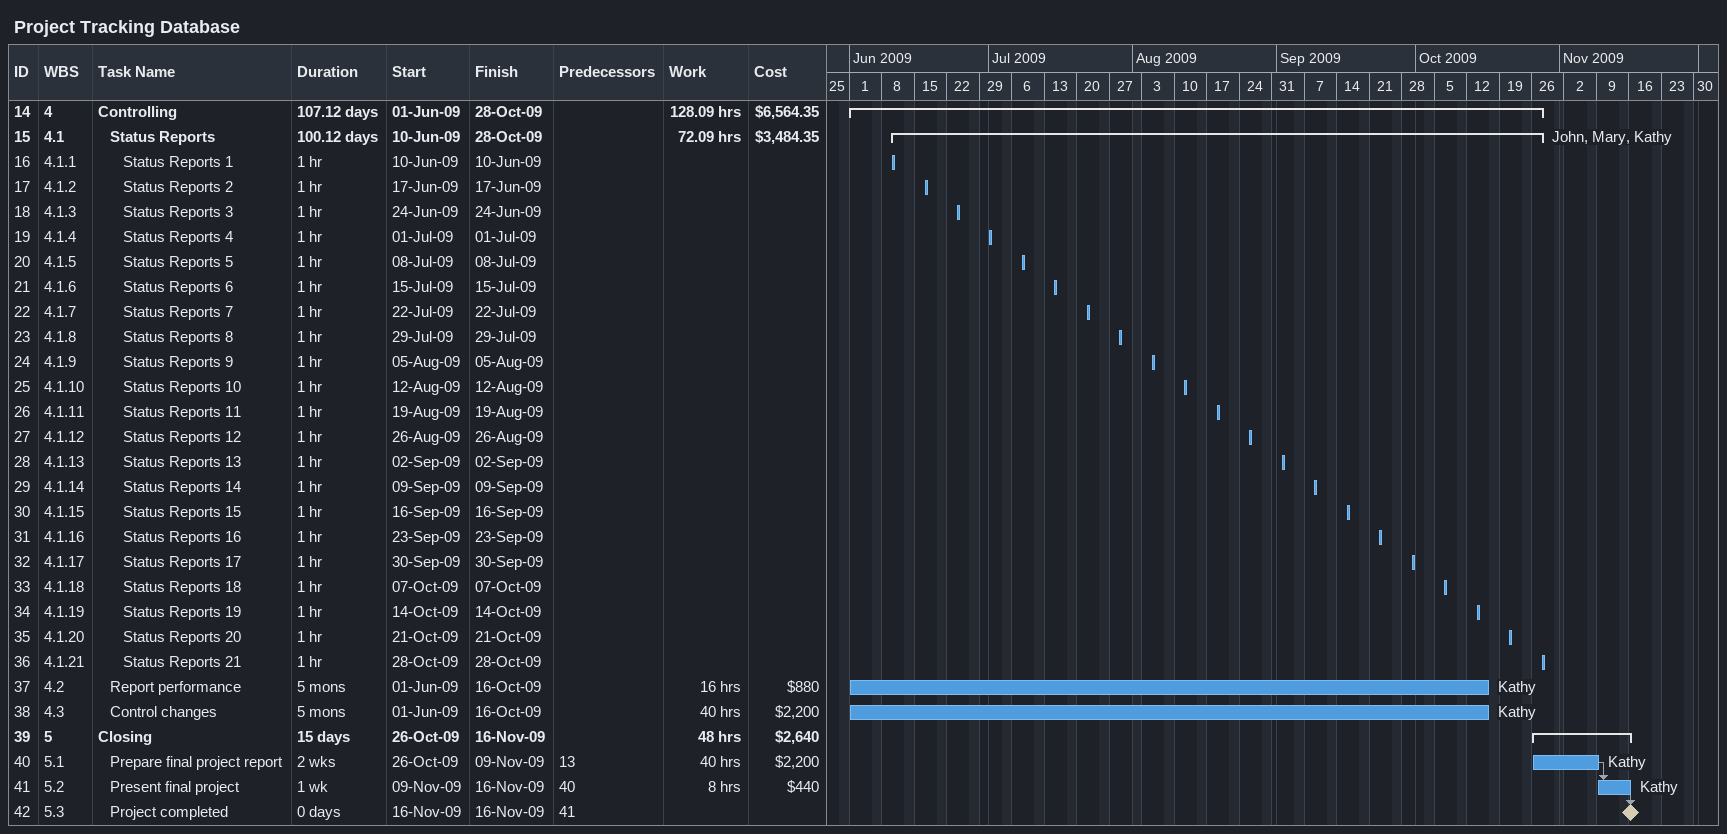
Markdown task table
Project Tracking Database

| ID | WBS | Task | Duration | Start | Finish | Predecessors | Resources | Work (h) | Cost ($) |
|---|---|---|---|---|---|---|---|---|---|
| 14 | 4 | **Controlling** | 107.12d | 2009-06-01 | 2009-10-28 |  |  | 128.09 | 6564.35 |
| 15 | 4.1 | **Status Reports** | 100.12d | 2009-06-10 | 2009-10-28 |  | John, Mary, Kathy | 72.09 | 3484.35 |
| 16 | 4.1.1 | Status Reports 1 | 1h | 2009-06-10 | 2009-06-10 |  |  |  |  |
| 17 | 4.1.2 | Status Reports 2 | 1h | 2009-06-17 | 2009-06-17 |  |  |  |  |
| 18 | 4.1.3 | Status Reports 3 | 1h | 2009-06-24 | 2009-06-24 |  |  |  |  |
| 19 | 4.1.4 | Status Reports 4 | 1h | 2009-07-01 | 2009-07-01 |  |  |  |  |
| 20 | 4.1.5 | Status Reports 5 | 1h | 2009-07-08 | 2009-07-08 |  |  |  |  |
| 21 | 4.1.6 | Status Reports 6 | 1h | 2009-07-15 | 2009-07-15 |  |  |  |  |
| 22 | 4.1.7 | Status Reports 7 | 1h | 2009-07-22 | 2009-07-22 |  |  |  |  |
| 23 | 4.1.8 | Status Reports 8 | 1h | 2009-07-29 | 2009-07-29 |  |  |  |  |
| 24 | 4.1.9 | Status Reports 9 | 1h | 2009-08-05 | 2009-08-05 |  |  |  |  |
| 25 | 4.1.10 | Status Reports 10 | 1h | 2009-08-12 | 2009-08-12 |  |  |  |  |
| 26 | 4.1.11 | Status Reports 11 | 1h | 2009-08-19 | 2009-08-19 |  |  |  |  |
| 27 | 4.1.12 | Status Reports 12 | 1h | 2009-08-26 | 2009-08-26 |  |  |  |  |
| 28 | 4.1.13 | Status Reports 13 | 1h | 2009-09-02 | 2009-09-02 |  |  |  |  |
| 29 | 4.1.14 | Status Reports 14 | 1h | 2009-09-09 | 2009-09-09 |  |  |  |  |
| 30 | 4.1.15 | Status Reports 15 | 1h | 2009-09-16 | 2009-09-16 |  |  |  |  |
| 31 | 4.1.16 | Status Reports 16 | 1h | 2009-09-23 | 2009-09-23 |  |  |  |  |
| 32 | 4.1.17 | Status Reports 17 | 1h | 2009-09-30 | 2009-09-30 |  |  |  |  |
| 33 | 4.1.18 | Status Reports 18 | 1h | 2009-10-07 | 2009-10-07 |  |  |  |  |
| 34 | 4.1.19 | Status Reports 19 | 1h | 2009-10-14 | 2009-10-14 |  |  |  |  |
| 35 | 4.1.20 | Status Reports 20 | 1h | 2009-10-21 | 2009-10-21 |  |  |  |  |
| 36 | 4.1.21 | Status Reports 21 | 1h | 2009-10-28 | 2009-10-28 |  |  |  |  |
| 37 | 4.2 | Report performance | 5mo | 2009-06-01 | 2009-10-16 |  | Kathy | 16 | 880 |
| 38 | 4.3 | Control changes | 5mo | 2009-06-01 | 2009-10-16 |  | Kathy | 40 | 2200 |
| 39 | 5 | **Closing** | 15d | 2009-10-26 | 2009-11-16 |  |  | 48 | 2640 |
| 40 | 5.1 | Prepare final project report | 2w | 2009-10-26 | 2009-11-09 | 13 | Kathy | 40 | 2200 |
| 41 | 5.2 | Present final project | 1w | 2009-11-09 | 2009-11-16 | 40 | Kathy | 8 | 440 |
| 42 | 5.3 | Project completed | 0d | 2009-11-16 | 2009-11-16 | 41 |  |  |  |
